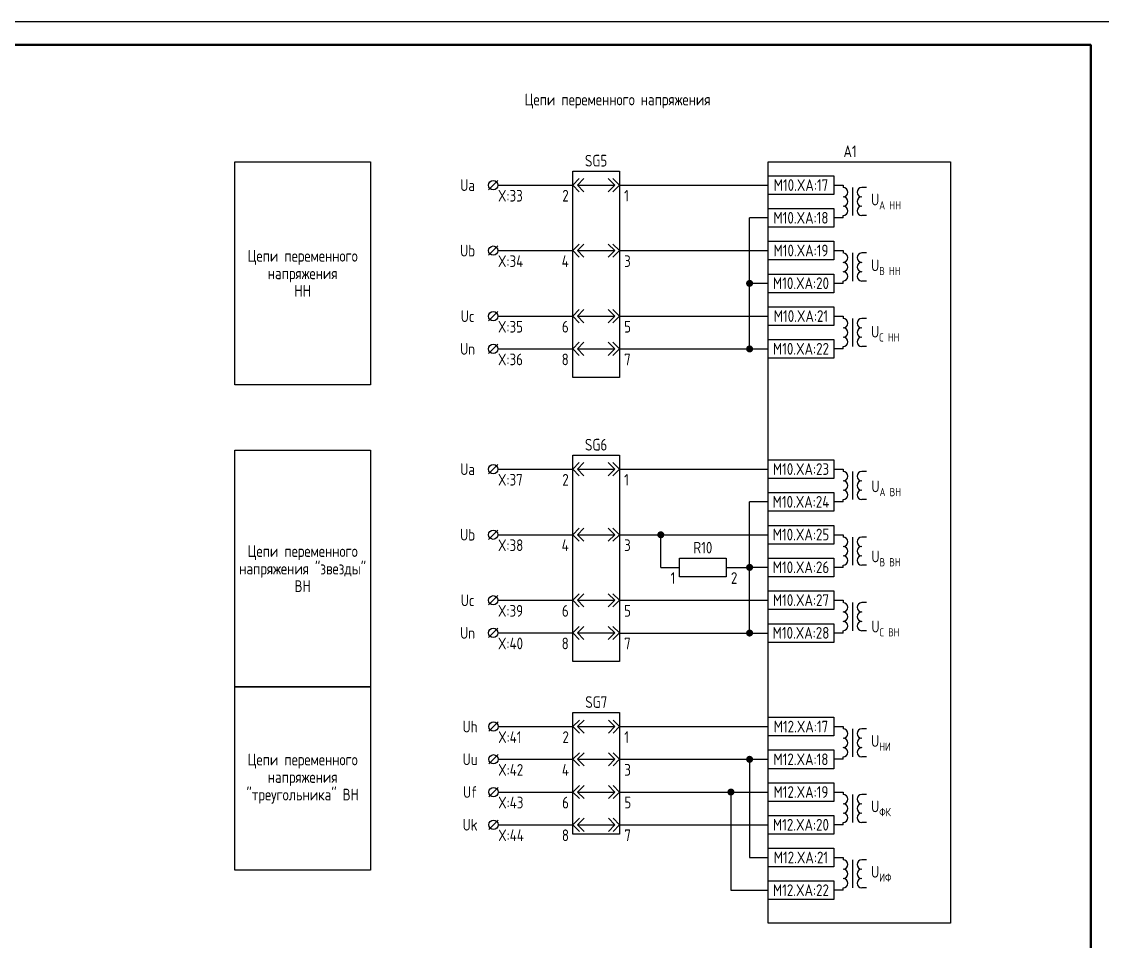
# Model space of a CAD drawing. Header units: millimetres. Extents: x -1117 to 4572, y -90 to 586.
# Drawn here: x 186.2 to 417.5, y 100.2 to 297 of the extents above; entities that cross this region are included whole.
import ezdxf

# ---------------------------------------------------------------- set-up
doc = ezdxf.new("R2010")
doc.units = ezdxf.units.MM
doc.styles.add('Gost_type_A', font='GOST_A.TTF')

# ---------------------------------------------------------------- blocks, each defined once
blk = doc.blocks.new('Формат_А3')
blk.add_lwpolyline([(-420, 297), (0, 297), (0, 0), (-420, 0)], close=True)
at = {"lineweight": 50}
blk.add_lwpolyline([(-400, 292), (-5, 292), (-5, 5), (-400, 5)], close=True, dxfattribs=at)
blk = doc.blocks.new('БИ_разъем')
for p, q in [((0, 0), (1.41, 1.41)), ((0, 0), (1.41, 1.41)), ((0, 0), (1.41, -1.41)), ((0, 0), (1.41, -1.41)), ((1, 0), (2.41, 1.41)), ((1, 0), (2.41, -1.41)), ((1, 0), (9, 0)), ((9, 0), (7.59, 1.41)), ((9, 0), (7.59, -1.41)), ((10, 0), (8.59, 1.41)), ((10, 0), (8.59, 1.41)), ((10, 0), (8.59, -1.41)), ((10, 0), (8.59, -1.41))]:
    blk.add_line(p, q)
blk = doc.blocks.new('POINT')
at = {"const_width": 0.75}
blk.add_lwpolyline([(-0.375, 0, 1), (0.375, 0, 1)], format="xyb", close=True, dxfattribs=at)

msp = doc.modelspace()

# ---------------------------------------------------------------- linework, layer by layer
for p, q in [((288.15, 263), (286.15, 261)), ((288.15, 262), (304.15, 262)), ((314.15, 262), (346, 262)), ((346, 255), (342, 255)), ((342, 226.97), (342, 255)), ((288.15, 249), (286.15, 247)), ((288.15, 248), (304.15, 248)), ((314.15, 248), (346, 248)), ((346, 241), (342, 241)), ((288.15, 234.97), (286.15, 232.97)), ((288.15, 233.97), (304.15, 233.97)), ((314.15, 233.97), (346, 233.97)), ((288.15, 227.98), (286.15, 225.98)), ((288.15, 226.98), (304.15, 226.98)), ((314.15, 226.98), (346, 226.97)), ((288.15, 202.23), (286.15, 200.23)), ((288.15, 201.23), (304.15, 201.23)), ((314.15, 201.23), (346, 201.23)), ((346, 194.23), (342, 194.23)), ((342, 166.19), (342, 194.23)), ((288.15, 188.23), (286.15, 186.23)), ((288.15, 187.23), (304.15, 187.23)), ((314.15, 187.23), (346, 187.23)), ((323, 180.21), (323, 187.21)), ((323, 180.21), (327, 180.21)), ((337, 180.21), (342, 180.21)), ((346, 180.23), (342, 180.23)), ((288.15, 174.19), (286.15, 172.19)), ((288.15, 173.19), (304.15, 173.19)), ((314.15, 173.19), (346, 173.19)), ((288.15, 167.21), (286.15, 165.21)), ((288.15, 166.21), (304.15, 166.21)), ((314.16, 166.19), (346, 166.19)), ((288.19, 147.17), (286.19, 145.17)), ((288.19, 146.17), (304.19, 146.17)), ((314.19, 146.17), (346, 146.17)), ((288.19, 140.17), (286.19, 138.17)), ((288.19, 139.17), (304.19, 139.17)), ((314.19, 139.17), (346, 139.17)), ((288.19, 133.17), (286.19, 131.17)), ((288.19, 132.17), (304.19, 132.17)), ((314.19, 132.17), (346, 132.17)), ((288.19, 126.17), (286.19, 124.17)), ((288.19, 125.17), (304.19, 125.17)), ((314.19, 125.17), (346, 125.17))]:
    msp.add_line(p, q)
at = {"ltscale": 4}
for p, q in [((360, 262), (362, 262)), ((362, 262), (362, 261.5)), ((362, 262), (362, 261.5)), ((364, 261.5), (364, 257.5)), ((367, 261.5), (366, 261.5)), ((364, 259.5), (364, 255.5)), ((362, 255), (360, 255)), ((362, 255), (362, 255.5)), ((367, 255.5), (366, 255.5)), ((360, 248), (362, 248)), ((362, 248), (362, 247.5)), ((362, 248), (362, 247.5)), ((364, 247.5), (364, 243.5)), ((367, 247.5), (366, 247.5)), ((364, 245.5), (364, 241.5)), ((362, 241), (360, 241)), ((362, 241), (362, 241.5)), ((367, 241.5), (366, 241.5)), ((360, 233.97), (362, 233.97)), ((362, 233.97), (362, 233.47)), ((362, 233.97), (362, 233.47)), ((364, 233.47), (364, 229.47)), ((364, 231.47), (364, 227.47)), ((367, 233.47), (366, 233.47)), ((362, 226.97), (360, 226.97)), ((362, 226.97), (362, 227.47)), ((367, 227.47), (366, 227.47)), ((360, 201.23), (362, 201.23)), ((362, 201.23), (362, 200.73)), ((362, 201.23), (362, 200.73)), ((364, 200.73), (364, 196.73)), ((367, 200.73), (366, 200.73)), ((364, 198.73), (364, 194.73)), ((362, 194.23), (362, 194.73)), ((367, 194.73), (366, 194.73)), ((362, 194.23), (360, 194.23)), ((360, 187.23), (362, 187.23)), ((362, 187.23), (362, 186.73)), ((362, 187.23), (362, 186.73)), ((364, 186.73), (364, 182.73)), ((367, 186.73), (366, 186.73)), ((364, 184.73), (364, 180.73)), ((362, 180.23), (362, 180.73)), ((367, 180.73), (366, 180.73)), ((362, 180.23), (360, 180.23)), ((360, 173.19), (362, 173.19)), ((362, 173.19), (362, 172.69)), ((362, 173.19), (362, 172.69)), ((364, 172.69), (364, 168.69)), ((367, 172.69), (366, 172.69)), ((364, 170.69), (364, 166.69)), ((362, 166.19), (362, 166.69)), ((367, 166.69), (366, 166.69)), ((362, 166.19), (360, 166.19)), ((360, 146.17), (362, 146.17)), ((362, 146.17), (362, 145.67)), ((362, 146.17), (362, 145.67)), ((364, 145.67), (364, 141.67)), ((364, 143.67), (364, 139.67)), ((367, 145.67), (366, 145.67)), ((362, 139.17), (360, 139.17)), ((362, 139.17), (362, 139.67)), ((367, 139.67), (366, 139.67)), ((360, 132.17), (362, 132.17)), ((362, 132.17), (362, 131.67)), ((362, 132.17), (362, 131.67)), ((364, 131.67), (364, 127.67)), ((364, 129.67), (364, 125.67)), ((367, 131.67), (366, 131.67)), ((362, 125.17), (360, 125.17)), ((362, 125.17), (362, 125.67)), ((367, 125.67), (366, 125.67))]:
    msp.add_line(p, q, dxfattribs=at)
at = {"color": 5}
for p, q in [((342, 139.17), (342, 118.17)), ((338, 132.17), (338, 111.17)), ((342, 118.17), (346, 118.17)), ((338, 111.17), (346, 111.17))]:
    msp.add_line(p, q, dxfattribs=at)
at = {"color": 5, "ltscale": 4}
for p, q in [((360, 118.17), (362, 118.17)), ((362, 118.17), (362, 117.67)), ((362, 118.17), (362, 117.67)), ((364, 117.67), (364, 113.67)), ((364, 115.67), (364, 111.67)), ((367, 117.67), (366, 117.67)), ((362, 111.17), (360, 111.17)), ((362, 111.17), (362, 111.67)), ((367, 111.67), (366, 111.67))]:
    msp.add_line(p, q, dxfattribs=at)
for points in [[(260.85, 219.28), (231.85, 219.28), (231.85, 267), (260.85, 267)], [(346, 267), (385, 267), (385, 104.12), (346, 104.12)], [(304.15, 265), (314.15, 265), (314.15, 220.89), (304.15, 220.89)], [(346, 264), (360, 264), (360, 260), (346, 260)], [(346, 257), (360, 257), (360, 253), (346, 253)], [(346, 250), (360, 250), (360, 246), (346, 246)], [(346, 243), (360, 243), (360, 239), (346, 239)], [(346, 235.97), (360, 235.97), (360, 231.97), (346, 231.97)], [(346, 228.97), (360, 228.97), (360, 224.97), (346, 224.97)], [(260.85, 154.66), (231.85, 154.66), (231.85, 205.28), (260.85, 205.28)], [(304.15, 204.23), (314.15, 204.23), (314.15, 160.11), (304.15, 160.11)], [(346, 203.23), (360, 203.23), (360, 199.23), (346, 199.23)], [(346, 196.23), (360, 196.23), (360, 192.23), (346, 192.23)], [(346, 189.23), (360, 189.23), (360, 185.23), (346, 185.23)], [(327, 182.21), (337, 182.21), (337, 178.21), (327, 178.21)], [(346, 182.23), (360, 182.23), (360, 178.23), (346, 178.23)], [(346, 175.19), (360, 175.19), (360, 171.19), (346, 171.19)], [(346, 168.19), (360, 168.19), (360, 164.19), (346, 164.19)], [(260.85, 115.42), (231.85, 115.42), (231.85, 154.66), (260.85, 154.66)], [(304.19, 149.17), (314.19, 149.17), (314.19, 123.17), (304.19, 123.17)], [(346, 148.17), (360, 148.17), (360, 144.17), (346, 144.17)], [(346, 141.17), (360, 141.17), (360, 137.17), (346, 137.17)], [(346, 134.17), (360, 134.17), (360, 130.17), (346, 130.17)], [(346, 127.17), (360, 127.17), (360, 123.17), (346, 123.17)]]:
    msp.add_lwpolyline(points, close=True)
at = {"color": 5}
for points in [[(346, 120.17), (360, 120.17), (360, 116.17), (346, 116.17)], [(346, 113.17), (360, 113.17), (360, 109.17), (346, 109.17)]]:
    msp.add_lwpolyline(points, close=True, dxfattribs=at)
for centre in [(287.15, 262), (287.15, 248), (287.15, 233.97), (287.15, 226.98), (287.15, 201.23), (287.15, 187.23), (287.15, 173.19), (287.15, 166.21), (287.19, 146.17), (287.19, 139.17), (287.19, 132.17), (287.19, 125.17)]:
    msp.add_circle(centre, 1)
at = {"ltscale": 4}
for centre, start, end in [((362, 260.5), 270, 90), ((366, 260.5), 90, 270), ((366, 260.5), 90, 270), ((362, 258.5), 270, 90), ((366, 258.5), 90, 270), ((366, 258.5), 90, 270), ((362, 256.5), 270, 90), ((366, 256.5), 90, 270), ((362, 246.5), 270, 90), ((366, 246.5), 90, 270), ((366, 246.5), 90, 270), ((362, 244.5), 270, 90), ((366, 244.5), 90, 270), ((366, 244.5), 90, 270), ((362, 242.5), 270, 90), ((366, 242.5), 90, 270), ((362, 232.47), 270, 90), ((362, 230.47), 270, 90), ((366, 232.47), 90, 270), ((366, 232.47), 90, 270), ((366, 230.47), 90, 270), ((366, 230.47), 90, 270), ((362, 228.47), 270, 90), ((366, 228.47), 90, 270), ((362, 199.73), 270, 90), ((366, 199.73), 90, 270), ((366, 199.73), 90, 270), ((362, 197.73), 270, 90), ((362, 195.73), 270, 90), ((366, 197.73), 90, 270), ((366, 197.73), 90, 270), ((366, 195.73), 90, 270), ((362, 185.73), 270, 90), ((366, 185.73), 90, 270), ((366, 185.73), 90, 270), ((362, 183.73), 270, 90), ((362, 181.73), 270, 90), ((366, 183.73), 90, 270), ((366, 183.73), 90, 270), ((366, 181.73), 90, 270), ((362, 171.69), 270, 90), ((366, 171.69), 90, 270), ((366, 171.69), 90, 270), ((362, 169.69), 270, 90), ((366, 169.69), 90, 270), ((366, 169.69), 90, 270), ((362, 167.69), 270, 90), ((366, 167.69), 90, 270), ((362, 144.67), 270, 90), ((362, 142.67), 270, 90), ((366, 144.67), 90, 270), ((366, 144.67), 90, 270), ((366, 142.67), 90, 270), ((366, 142.67), 90, 270), ((362, 140.67), 270, 90), ((366, 140.67), 90, 270), ((362, 130.67), 270, 90), ((362, 128.67), 270, 90), ((366, 130.67), 90, 270), ((366, 130.67), 90, 270), ((366, 128.67), 90, 270), ((366, 128.67), 90, 270), ((362, 126.67), 270, 90), ((366, 126.67), 90, 270)]:
    msp.add_arc(centre, 1, start, end, dxfattribs=at)
at = {"color": 5, "ltscale": 4}
for centre, start, end in [((362, 116.67), 270, 90), ((362, 114.67), 270, 90), ((366, 116.67), 90, 270), ((366, 116.67), 90, 270), ((366, 114.67), 90, 270), ((366, 114.67), 90, 270), ((362, 112.67), 270, 90), ((366, 112.67), 90, 270)]:
    msp.add_arc(centre, 1, start, end, dxfattribs=at)

# ---------------------------------------------------------------- block references
at = {"color": 1}
for name, p in [('Формат_А3', (420, 0)), ('POINT', (342, 139.17)), ('POINT', (338, 132.17))]:
    msp.add_blockref(name, p, dxfattribs=at)
for name, p in [('БИ_разъем', (304.15, 262)), ('БИ_разъем', (304.15, 248)), ('POINT', (342, 241)), ('БИ_разъем', (304.15, 233.97)), ('БИ_разъем', (304.15, 226.98)), ('POINT', (342, 226.97)), ('БИ_разъем', (304.15, 201.23)), ('БИ_разъем', (304.15, 187.23)), ('POINT', (323, 187.21)), ('POINT', (342, 180.23)), ('БИ_разъем', (304.15, 173.19)), ('БИ_разъем', (304.15, 166.21)), ('POINT', (342, 166.19)), ('БИ_разъем', (304.19, 146.17)), ('БИ_разъем', (304.19, 139.17)), ('БИ_разъем', (304.19, 132.17)), ('БИ_разъем', (304.19, 125.17))]:
    msp.add_blockref(name, p)

# ---------------------------------------------------------------- texts
at = {"char_height": 2.5, "line_spacing_factor": 0.9, "style": 'Gost_type_A'}
for s, insert, width, attachment_point in [('Цепи переменного напряжения', (313.75, 280), 197.5, 5), ('SG5', (309.15, 266), 10, 8), ('A1', (363.5, 268), 35, 8), ('Ua', (281.65, 262), 11, 5), ('X:33', (288.15, 261), 8, 1), ('{\\T0.9;2}', (303.15, 261), 5, 3), ('{\\T0.9;1}', (315.15, 261), 5, 1), ('Цепи переменного напряжения  \\PНН', (246.35, 243.14), 29, 5), ('Ub', (281.65, 248), 11, 5), ('X:34', (288.15, 247), 8, 1), ('{\\T0.9;4}', (303.15, 247), 5, 3), ('{\\T0.9;3}', (315.15, 247), 5, 1), ('Uc', (281.65, 233.97), 11, 5), ('X:35', (288.15, 232.97), 8, 1), ('{\\T0.9;6}', (303.15, 232.97), 5, 3), ('{\\T0.9;5}', (315.15, 232.97), 5, 1), ('Un', (281.65, 226.98), 11, 5), ('X:36', (288.15, 225.98), 8, 1), ('{\\T0.9;8}', (303.15, 225.98), 5, 3), ('{\\T0.9;7}', (315.15, 225.98), 5, 1), ('SG6', (309.15, 205.23), 10, 8), ('Ua', (281.65, 201.23), 11, 5), ('X:37', (288.15, 200.23), 8, 1), ('{\\T0.9;2}', (303.15, 200.23), 5, 3), ('{\\T0.9;1}', (315.15, 200.23), 5, 1), ('Ub', (281.65, 187.23), 11, 5), ('X:38', (288.15, 186.23), 8, 1), ('{\\T0.9;4}', (303.15, 186.23), 5, 3), ('{\\T0.9;3}', (315.15, 186.23), 5, 1), ('R10', (332, 183.21), 10, 8), ('Цепи переменного напряжения "звезды" ВН', (246.35, 179.97), 29, 5), ('{\\T0.9;1}', (326, 179.21), 5, 3), ('{\\T0.9;2}', (338, 179.21), 5, 1), ('Uc', (281.65, 173.19), 11, 5), ('X:39', (288.15, 172.19), 8, 1), ('{\\T0.9;6}', (303.15, 172.19), 5, 3), ('{\\T0.9;5}', (315.15, 172.19), 5, 1), ('Un', (281.65, 166.21), 11, 5), ('X:40', (288.15, 165.21), 8, 1), ('{\\T0.9;8}', (303.15, 165.21), 5, 3), ('{\\T0.9;7}', (315.15, 165.21), 5, 1), ('SG7', (309.19, 150.17), 10, 8), ('Uh', (282.19, 146.17), 6, 5), ('X:41', (288.19, 145.17), 8, 1), ('{\\T0.9;2}', (303.19, 145.17), 5, 3), ('{\\T0.9;1}', (315.19, 145.17), 5, 1), ('Цепи переменного напряжения "треугольника" ВН', (246.35, 135.04), 29, 5), ('Uu', (282.19, 139.17), 6, 5), ('X:42', (288.19, 138.17), 8, 1), ('{\\T0.9;4}', (303.19, 138.17), 5, 3), ('{\\T0.9;3}', (315.19, 138.17), 5, 1), ('Uf', (282.19, 132.17), 6, 5), ('X:43', (288.19, 131.17), 8, 1), ('{\\T0.9;6}', (303.19, 131.17), 5, 3), ('{\\T0.9;5}', (315.19, 131.17), 5, 1), ('Uk', (282.19, 125.17), 6, 5), ('X:44', (288.19, 124.17), 8, 1), ('{\\T0.9;8}', (303.19, 124.17), 5, 3), ('{\\T0.9;7}', (315.19, 124.17), 5, 1)]:
    msp.add_mtext(s, dxfattribs=dict(at, insert=insert, width=width, attachment_point=attachment_point))
at = {"char_height": 2.5, "style": 'Gost_type_A'}
for s, insert, width, attachment_point in [('М10.XA:17', (352.99, 262.03), 14.018, 5), ('\\A1;U{\\H0.7x;\\S^ А НН;}', (368, 258.5), 12, 4), ('М10.XA:18', (352.99, 255.03), 14.018, 5), ('М10.XA:19', (352.99, 248.03), 14.018, 5), ('\\A1;U{\\H0.7x;\\S^ В НН;}', (368, 244.43), 12, 4), ('М10.XA:20', (352.99, 241.03), 14.018, 5), ('М10.XA:21', (352.99, 234), 14.018, 5), ('\\A1;U{\\H0.7x;\\S^ С НН;}', (368, 230.23), 9.8643, 4), ('М10.XA:22', (352.99, 227), 14.018, 5), ('М10.XA:23', (352.99, 201.26), 14.018, 5), ('\\A1;U{\\H0.7x;\\S^ А ВН;}', (368.07, 197.14), 9.8643, 4), ('М10.XA:24', (352.99, 194.26), 14.018, 5), ('М10.XA:25', (352.99, 187.26), 14.018, 5), ('\\A1;U{\\H0.7x;\\S^ В ВН;}', (368.07, 182.14), 9.8643, 4), ('М10.XA:26', (352.99, 180.26), 14.018, 5), ('М10.XA:27', (352.99, 173.23), 14.018, 5), ('М10.XA:28', (352.99, 166.23), 14.018, 5), ('\\A1;U{\\H0.7x;\\S^ С ВН;}', (368.07, 167.14), 9.8643, 4), ('M12.XA:17', (352.99, 146.17), 14.018, 5), ('\\A1;U{\\H0.7x;\\S^ НИ;}', (368, 142.67), 12, 4), ('M12.XA:18', (352.99, 139.17), 14.018, 5), ('M12.XA:19', (352.99, 132.17), 14.018, 5), ('\\A1;U{\\H0.7x;\\S^ ФК;}', (368, 128.67), 12, 4), ('M12.XA:20', (352.99, 125.17), 14.018, 5)]:
    msp.add_mtext(s, dxfattribs=dict(at, insert=insert, width=width, attachment_point=attachment_point))
at = {"color": 5, "char_height": 2.5, "style": 'Gost_type_A'}
for s, insert, width, attachment_point in [('{\\C256;M12.XA:21}', (352.99, 118.17), 14.018, 5), ('\\A1;U{\\H0.7x;\\S^ ИФ;}', (368, 114.67), 12, 4), ('{\\C256;M12.XA:22}', (352.99, 111.17), 14.018, 5)]:
    msp.add_mtext(s, dxfattribs=dict(at, insert=insert, width=width, attachment_point=attachment_point))

doc.saveas('drawing.dxf')
